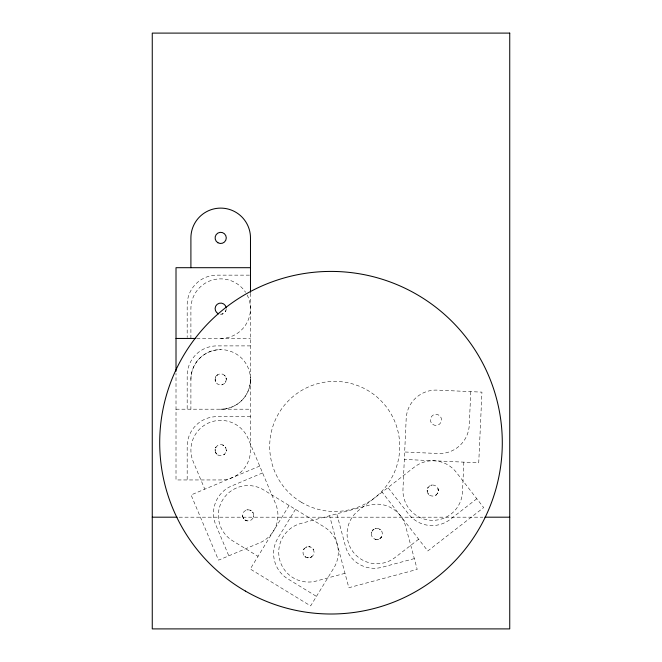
<?xml version="1.0" encoding="UTF-8"?>
<svg xmlns="http://www.w3.org/2000/svg" width="662" height="662" viewBox="0 0 662 662"><rect width="100%" height="100%" fill="white"/><g stroke="black" fill="none" stroke-linecap="round" stroke-linejoin="round"><path stroke-width="0.5" stroke-dasharray="3.31 2.48" d="M215.125 449.721L215.109 450.284L215.2 449.159M226.263 450.599L226.28 450.036L226.189 451.161M463.847 462.142L462.498 491.907A29.79 29.79 0 0 1 431.384 520.307A29.79 29.79 0 0 1 402.976 489.201L406.195 418.516A29.79 29.79 0 0 1 437.309 390.117L481.944 392.144L478.734 462.821L404.333 459.436M470.79 391.639L469.259 425.12A29.79 29.79 0 0 1 438.153 453.52L404.672 451.997M371.415 532.687L371.316 533.249L371.581 532.132M253.529 516.856L253.654 516.319L253.364 517.361M225.651 311.223L225.883 310.71L225.37 311.711M215.729 376.844L215.498 377.357L216.019 376.355M225.651 381.974L225.883 381.461L225.37 382.462M215.762 447.529L215.522 448.05L216.06 447.04M427.9 487.762L427.644 488.258L428.206 487.282M437.574 493.339L437.83 492.842L437.268 493.819M289.104 505.478L250.269 569.03L310.635 605.92L333.938 567.797A29.79 29.79 0 0 0 324.049 526.844L263.683 489.946A29.79 29.79 0 0 0 222.73 499.835A29.79 29.79 0 0 0 232.61 540.788L258.031 556.32M295.459 509.368L277.982 537.958A29.79 29.79 0 0 0 287.862 578.919L316.461 596.388M303.999 548.98L303.684 549.468L304.355 548.533M381.37 537.246L381.668 536.791L380.667 538.032M373.054 529.865L372.689 530.237L373.434 529.534M380.286 538.363L381.031 537.66M217.169 375.073L216.739 375.462L217.632 374.733M224.195 454.513L224.6 454.149L223.756 454.827M436.059 495.044L436.506 494.679L435.579 495.358M418.657 539.207L395.131 557.478A29.79 29.79 0 0 1 353.334 552.224A29.79 29.79 0 0 1 358.589 510.419L414.462 467.024A29.79 29.79 0 0 1 456.267 472.279L483.674 507.572L427.793 550.966L382.115 492.147M476.822 498.751L450.35 519.306A29.79 29.79 0 0 1 408.553 514.051L387.998 487.58M311.388 557.048L311.852 556.742L310.445 557.503M259.711 466.056L191.07 494.953L218.526 560.16L259.711 542.823A29.79 29.79 0 0 0 275.599 503.807L248.151 438.6A29.79 29.79 0 0 0 209.134 422.704A29.79 29.79 0 0 0 193.238 461.72L204.798 489.177M262.599 472.916L231.708 485.925A29.79 29.79 0 0 0 215.812 524.941L228.82 555.832M306.597 547.019L306.117 547.217L307.069 546.862M309.965 557.652L310.925 557.305M222.225 314.028L222.746 313.854L221.704 314.152M222.225 384.779L222.746 384.605L221.704 384.903M431.442 485.114L430.921 485.271L431.972 485.023M345.001 573.325L316.229 581.037A29.79 29.79 0 0 1 279.745 559.969A29.79 29.79 0 0 1 300.805 523.485L369.148 505.172A29.79 29.79 0 0 1 405.632 526.24L417.201 569.403L348.857 587.715L329.585 515.772M414.304 558.612L381.933 567.284A29.79 29.79 0 0 1 345.448 546.216L336.776 513.844M375.842 528.458L375.296 528.582L376.405 528.384M377.878 539.439L378.424 539.315L377.315 539.513M247.406 509.831L246.835 509.939L247.977 509.781M249.466 275.144L216.97 275.144A29.79 29.79 0 0 0 187.18 304.934L187.18 337.43M196.697 338.447L250.484 338.447M250.484 345.895L216.97 345.895A29.79 29.79 0 0 0 187.18 375.685L187.18 409.199M176.009 409.199L250.484 409.199M250.484 416.646L216.97 416.646A29.79 29.79 0 0 0 187.18 446.436L187.18 479.95M179.121 517.188L482.879 517.188M309.708 546.804L309.162 546.713L310.263 546.953M307.325 557.718L307.88 557.809L306.779 557.569M375.594 539.389L376.165 539.489L375.04 539.232M246.661 520.754L247.191 520.87L245.676 520.373M250.617 510.361L250.145 510.154L251.063 510.601M223.326 445.236L222.796 444.988L223.814 445.526M245.238 520.133L246.148 520.58M305.24 556.783L305.728 557.098L304.793 556.419M380.154 529.443L379.698 529.137L380.576 529.774M225.03 375.892L224.641 375.462L225.37 376.355M216.342 453.66L216.706 454.074L215.762 452.783M428.248 493.869L428.612 494.315L427.925 493.389M252.925 512.471L252.611 512.007L253.19 512.976M243.368 518.263L243.682 518.727L243.103 517.758M313.308 549.386L313.002 548.93L313.556 549.857M225.626 447.537L225.361 447.09L225.841 447.992M215.547 452.328L216.027 453.23M215.324 380.948L215.498 381.461L215.125 379.914M438.17 489.259L438.021 488.73L438.318 490.302M242.615 516.112L242.714 516.674L242.565 515.541M226.255 378.904L226.181 378.391L226.28 379.409A5.586 5.586 0 0 1 217.897 384.25A5.586 5.586 0 0 1 217.897 374.568A5.586 5.586 0 0 1 226.28 379.409M427.156 490.799L427.205 491.32L427.156 490.294M215.109 379.409L215.2 380.427M438.269 489.789L438.318 490.807M250.484 293.299L250.484 450.16A29.79 29.79 0 0 1 220.694 479.95L176.009 479.95L176.009 373.31M190.904 338.447L190.904 308.658A29.79 29.79 0 0 1 245.627 292.356M250.484 379.409A29.79 29.79 0 0 1 220.694 409.199A29.79 29.79 0 0 0 250.484 379.409A29.79 29.79 0 0 0 220.694 349.619A29.79 29.79 0 0 0 190.904 379.409L190.904 409.199M247.149 294.979A29.79 29.79 0 0 1 220.694 338.447M190.904 379.409A29.79 29.79 0 0 1 220.694 349.619M226.28 308.658A5.586 5.586 0 0 1 220.189 314.218M432.94 424.582A5.586 5.586 0 0 0 441.529 420.13A5.586 5.586 0 0 0 433.387 414.917A5.586 5.586 0 0 0 432.94 424.582M429.837 495.325A5.586 5.586 0 0 0 438.318 490.674A5.586 5.586 0 0 0 430.052 485.651A5.586 5.586 0 0 0 429.837 495.325M373.98 538.736A5.586 5.586 0 0 0 382.446 534.044A5.586 5.586 0 0 0 374.146 529.062A5.586 5.586 0 0 0 373.98 538.736M305.645 557.048A5.586 5.586 0 0 0 314.102 552.356A5.586 5.586 0 0 0 305.811 547.375A5.586 5.586 0 0 0 305.645 557.048M245.014 519.993A5.586 5.586 0 0 0 253.72 515.764A5.586 5.586 0 0 0 245.71 510.344A5.586 5.586 0 0 0 245.014 519.993M217.897 455.001A5.586 5.586 0 0 0 226.28 450.16A5.586 5.586 0 0 0 217.897 445.319A5.586 5.586 0 0 0 217.897 455.001M301.26 502.201A65.033 65.033 0 0 0 399.749 447.537A65.033 65.033 0 0 0 303.163 389.579A65.033 65.033 0 0 0 301.26 502.201"/><path stroke-width="0.99" d="M250.484 267.696L176.009 267.696L176.009 371.258M176.009 338.447L195.662 338.447M152.26 517.188L177.06 517.188M484.94 517.188L509.74 517.188M250.484 292.273L250.484 237.906A29.79 29.79 0 0 0 220.694 208.116A29.79 29.79 0 0 0 190.904 237.906L190.904 267.696M218.634 313.854A5.586 5.586 0 0 1 217.144 304.346A5.586 5.586 0 0 1 226.181 307.64M509.74 33.1L152.26 33.1L152.26 628.9L509.74 628.9L509.74 33.1M245.354 591.058A171.292 171.292 0 0 0 502.293 442.713A171.292 171.292 0 0 0 245.354 294.367A171.292 171.292 0 0 0 245.354 591.058M217.897 242.747A5.586 5.586 0 0 0 226.28 237.906A5.586 5.586 0 0 0 217.897 233.065A5.586 5.586 0 0 0 217.897 242.747"/></g></svg>
